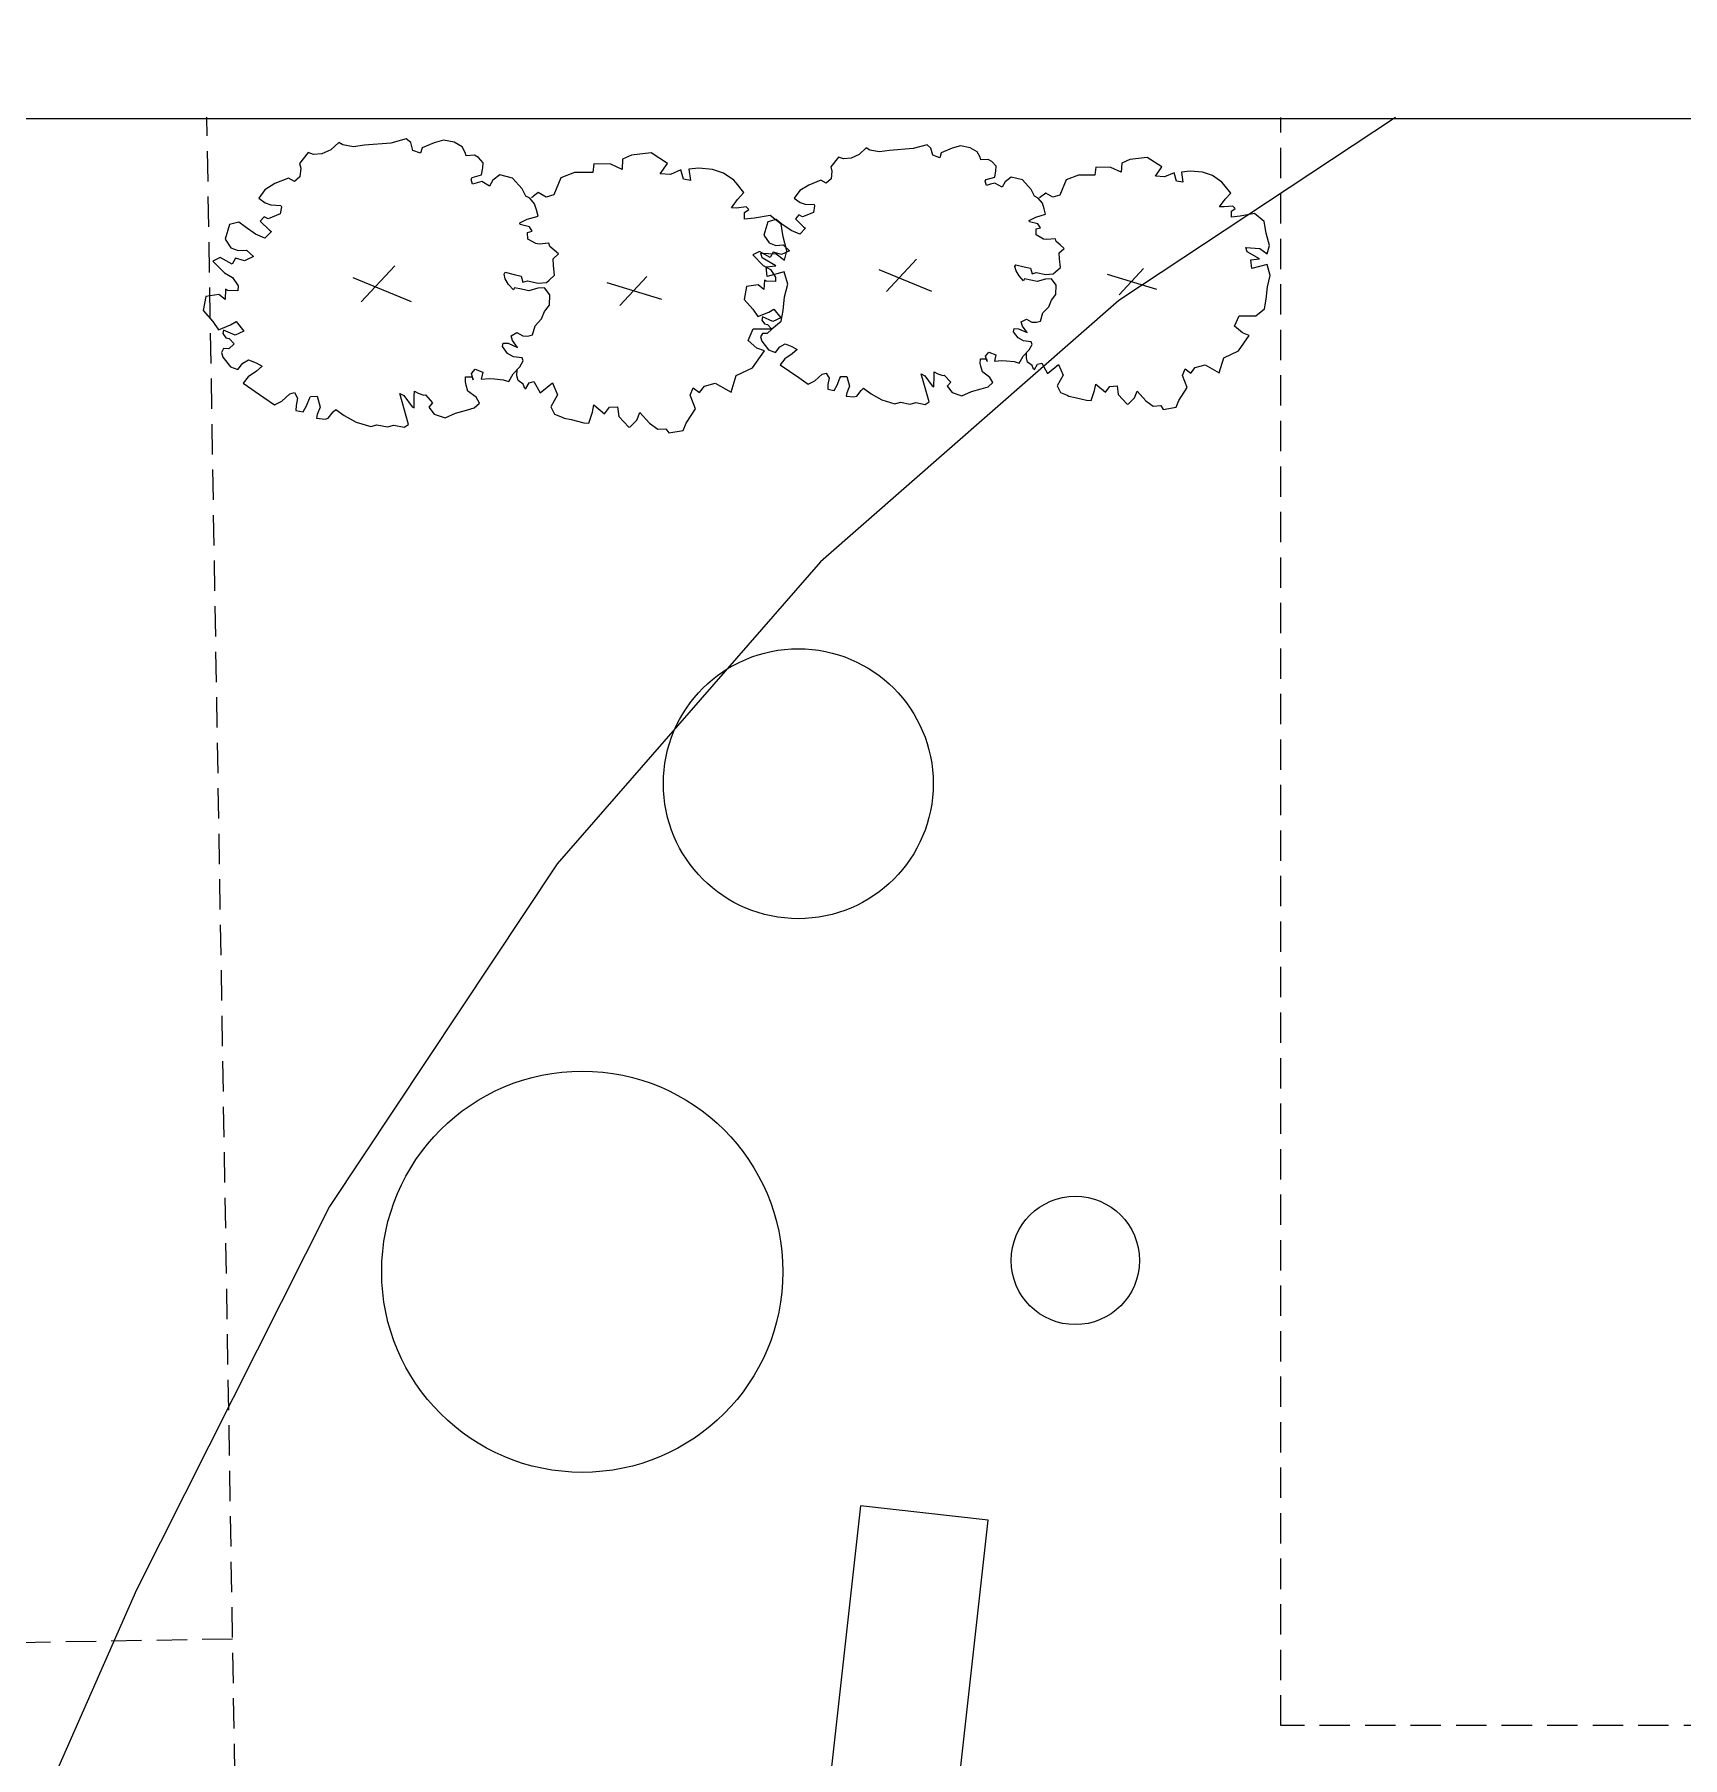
# Model space of a CAD drawing. Header units: inches. Extents: x 203 to 1065, y -1127 to 921.
# Drawn here: x 782.31 to 795.89, y 360.34 to 374.54 of the extents above; entities that cross this region are included whole.
import ezdxf

# ---------------------------------------------------------------- set-up
doc = ezdxf.new("R2010")
doc.units = ezdxf.units.IN
doc.header["$MEASUREMENT"] = 0
doc.linetypes.add('DASHED2', pattern=[0.375, 0.25, -0.125])
for name, color, linetype in [('calle', 3, 'Continuous'), ('CURVAS', 32, 'Continuous'), ('Vegetación', 102, 'Continuous')]:
    doc.layers.add(name, color=color, linetype=linetype)
doc.layers.add('Limite terrenos', color=2, linetype='DASHED2', transparency=0.4)

# ---------------------------------------------------------------- blocks, each defined once
blk = doc.blocks.new('2')
for points in [[(0.05193, 0.26095), (0.0539, 0.26213), (0.06435, 0.25167), (0.07481, 0.25167), (0.08178, 0.27958), (0.11314, 0.26562), (0.11663, 0.29354), (0.09572, 0.31447), (0.0992, 0.33192), (0.11314, 0.34239), (0.11663, 0.34587), (0.13057, 0.35285), (0.15496, 0.36681), (0.16542, 0.3703), (0.17936, 0.34936), (0.18633, 0.33541), (0.20376, 0.35983), (0.2177, 0.34936), (0.23512, 0.35285), (0.23164, 0.37379), (0.24636, 0.4021), (0.24984, 0.4021), (0.26727, 0.39164), (0.27773, 0.37768), (0.29167, 0.40559), (0.30561, 0.42304), (0.32303, 0.42653), (0.32652, 0.437), (0.35788, 0.44049), (0.36834, 0.42653), (0.39622, 0.4021), (0.39273, 0.3707), (0.40319, 0.35675), (0.41365, 0.3707), (0.42759, 0.36023), (0.45198, 0.36023), (0.47986, 0.38815), (0.49999, 0.35634), (0.53833, 0.34936), (0.57318, 0.32145), (0.55924, 0.31098), (0.5453, 0.29005), (0.56273, 0.26911), (0.60106, 0.27958), (0.62546, 0.26911), (0.63591, 0.24818), (0.64637, 0.22026), (0.66031, 0.19584), (0.66031, 0.16793), (0.62197, 0.16793), (0.62546, 0.14699), (0.64637, 0.15048), (0.62197, 0.12606), (0.62197, 0.11559), (0.65334, 0.12606), (0.66728, 0.1435), (0.67774, 0.12606), (0.67774, 0.09465), (0.68122, 0.06674), (0.6638, 0.04232), (0.62894, 0.03883), (0.60803, 0.03534), (0.61152, 0.02138), (0.62197, 0.01789), (0.61849, 0.01091), (0.59758, 0.00743), (0.58712, 0.00394), (0.60455, -0.01002), (0.62197, -0.02049), (0.61152, -0.04491), (0.60803, -0.05189), (0.59061, -0.07283), (0.5697, -0.08678), (0.54182, -0.09725), (0.52091, -0.10074), (0.51742, -0.07631), (0.50348, -0.08329), (0.50348, -0.10423), (0.47908, -0.10074), (0.45817, -0.10772), (0.47908, -0.12516), (0.4512, -0.15657), (0.40938, -0.16354), (0.38847, -0.16005), (0.3815, -0.13912), (0.36059, -0.15657), (0.32574, -0.16703), (0.31877, -0.14959), (0.28043, -0.16005), (0.24906, -0.15657), (0.22467, -0.12516), (0.20724, -0.12516), (0.1933, -0.13912), (0.17588, -0.13214)], [(0.05193, 0.26095), (0.05107, 0.25146), (0.04254, 0.24079), (0.04254, 0.23012), (0.0468, 0.21732)], [(0.28392, 0.08768), (0.38847, 0.15397)], [(0.29786, 0.1435), (0.37104, 0.09814)], [(-0.24234, -0.06934), (-0.1343, 0.0144)], [(-0.14824, -0.06934), (-0.23886, -0.01351)]]:
    blk.add_lwpolyline(points)
blk.add_lwpolyline([(-0.21098, 0.26911), (-0.21098, 0.19933), (-0.20401, 0.20631), (-0.19355, 0.23422), (-0.19006, 0.23771), (-0.18309, 0.21329), (-0.17961, 0.20282), (-0.17264, 0.2098), (-0.16218, 0.21678), (-0.1587, 0.21678), (-0.14824, 0.23771), (-0.1587, 0.24469), (-0.15173, 0.26213), (-0.13082, 0.27609), (-0.10642, 0.2726), (-0.08203, 0.2726), (-0.0646, 0.2726), (-0.05066, 0.26562), (-0.05414, 0.25167), (-0.06808, 0.23422), (-0.06808, 0.22026), (-0.06808, 0.21329), (-0.0646, 0.20282), (-0.05066, 0.20631), (-0.05066, 0.21329), (-0.05066, 0.19933), (-0.0402, 0.19235), (-0.02626, 0.20282), (-0.03323, 0.21678), (-0.01581, 0.22026), (-0.00535, 0.22375), (0.01207, 0.23073), (0.02253, 0.23771), (0.03647, 0.22375), (0.0539, 0.21329), (0.06435, 0.20282), (0.06435, 0.19584), (0.04693, 0.18886), (0.03647, 0.17839), (0.0295, 0.16095), (0.03298, 0.15397), (0.04344, 0.15746), (0.06087, 0.17142), (0.0539, 0.15397), (0.0539, 0.1435), (0.06784, 0.14001), (0.07829, 0.15048), (0.08875, 0.15397), (0.0992, 0.15397), (0.10966, 0.13652), (0.12708, 0.12606), (0.13754, 0.1121), (0.13754, 0.1121), (0.15148, 0.10163), (0.15845, 0.0807), (0.15148, 0.06325), (0.13754, 0.05976), (0.11663, 0.05976), (0.10269, 0.05278), (0.08875, 0.04581), (0.08526, 0.0493), (0.07829, 0.03534), (0.07481, 0.02138), (0.07481, 0.01091), (0.07829, 0.00743), (0.09572, 0.01789), (0.10966, 0.02487), (0.10966, 0.03883), (0.12011, 0.03883), (0.14102, 0.0493), (0.15845, 0.05278), (0.16542, 0.0493), (0.16542, 0.0493), (0.17936, 0.04232), (0.18285, 0.02138), (0.18633, 0.00743), (0.20027, 0.00045), (0.1933, -0.01002), (0.18633, -0.02049), (0.18633, -0.02747), (0.16542, -0.03096), (0.15845, -0.03444), (0.14451, -0.0484), (0.14799, -0.06236), (0.15845, -0.06236), (0.15496, -0.07283), (0.13754, -0.08329), (0.13754, -0.08678), (0.15496, -0.09027), (0.17936, -0.09027), (0.17936, -0.10423), (0.17936, -0.11818), (0.17239, -0.13214), (0.16542, -0.13912), (0.16194, -0.15657), (0.14799, -0.18448), (0.1236, -0.19844), (0.10617, -0.19146), (0.09572, -0.18099), (0.08178, -0.19495), (0.07132, -0.19495), (0.06087, -0.19495), (0.06087, -0.20541), (0.06435, -0.2089), (0.08526, -0.2089), (0.09223, -0.22286), (0.09572, -0.23333), (0.08875, -0.24728), (0.08178, -0.25426), (0.06435, -0.25775), (0.06435, -0.26473), (0.06087, -0.27869), (0.04693, -0.29264), (0.02601, -0.30311), (0.0051, -0.30311), (-0.02278, -0.29962), (-0.02975, -0.28915), (-0.04369, -0.29962), (-0.04369, -0.31707), (-0.05066, -0.32754), (-0.08551, -0.32754), (-0.14127, -0.338), (-0.16567, -0.34149), (-0.18658, -0.35196), (-0.19355, -0.35894), (-0.21446, -0.34847), (-0.23537, -0.34498), (-0.2528, -0.34847), (-0.26325, -0.35545), (-0.28765, -0.338), (-0.28765, -0.32754), (-0.29462, -0.31009), (-0.30856, -0.30311), (-0.31901, -0.31358), (-0.35038, -0.31009), (-0.37478, -0.30311), (-0.3922, -0.28915), (-0.38175, -0.2752), (-0.37129, -0.26822), (-0.35038, -0.26124), (-0.35038, -0.25775), (-0.35735, -0.2438), (-0.38523, -0.24031), (-0.3922, -0.24728), (-0.40266, -0.24031), (-0.38872, -0.21588), (-0.38523, -0.21239), (-0.40266, -0.20192), (-0.42008, -0.21588), (-0.43751, -0.23682), (-0.44797, -0.25077), (-0.46888, -0.25077), (-0.4863, -0.22286), (-0.47933, -0.20192), (-0.46539, -0.19146), (-0.44797, -0.18797), (-0.43751, -0.17052), (-0.45842, -0.16703), (-0.47585, -0.1775), (-0.4863, -0.16703), (-0.50721, -0.18797), (-0.52464, -0.18448), (-0.50721, -0.15308), (-0.49327, -0.13912), (-0.4863, -0.11818), (-0.48979, -0.10772), (-0.5107, -0.1147), (-0.51418, -0.11818), (-0.52115, -0.09725), (-0.53161, -0.11121), (-0.55949, -0.1147), (-0.57343, -0.08678), (-0.55949, -0.05887), (-0.55252, -0.03793), (-0.52464, -0.04142), (-0.5107, -0.04491), (-0.50024, -0.02049), (-0.52115, -0.017), (-0.54206, -0.03444), (-0.54555, -0.02747), (-0.54206, -0.017), (-0.53509, -0.01351), (-0.52812, 0.00045), (-0.54206, 0.00743), (-0.55252, 0.00394), (-0.55949, 0.01091), (-0.55949, 0.02138), (-0.54903, 0.04581), (-0.53509, 0.05627), (-0.52115, 0.04581), (-0.50721, 0.04232), (-0.49327, 0.05278), (-0.48282, 0.06325), (-0.49676, 0.07023), (-0.51767, 0.07721), (-0.53161, 0.08768), (-0.49676, 0.12955), (-0.47933, 0.15048), (-0.46191, 0.14699), (-0.441, 0.13652), (-0.43054, 0.13652), (-0.42705, 0.15048), (-0.43402, 0.16444), (-0.43751, 0.17491), (-0.42357, 0.18188), (-0.41311, 0.17142), (-0.40266, 0.15746), (-0.39917, 0.15397), (-0.38523, 0.15746), (-0.38523, 0.18188), (-0.39569, 0.19584), (-0.39917, 0.20282), (-0.38175, 0.2098), (-0.37478, 0.2098), (-0.36084, 0.19933), (-0.35387, 0.19584), (-0.33993, 0.21329), (-0.31901, 0.23422), (-0.29113, 0.25167), (-0.27719, 0.25167), (-0.25628, 0.26213), (-0.24234, 0.26213), (-0.22143, 0.2726)], close=True)
blk = doc.blocks.new('10100909')
at = {"xscale": 10, "zscale": 10}
blk.add_blockref('2', (-0.6642, -0.0271), dxfattribs=at)
blk = doc.blocks.new('PLANTA-H')
at = {"xscale": 0.15, "yscale": 1.5, "zscale": 0.15}
blk.add_blockref('10100909', (0, 0), dxfattribs=at)
blk = doc.blocks.new('planta-vista-superior-12-1213')
blk.add_blockref('PLANTA-H', (9.5568, 16.1736))

msp = doc.modelspace()

# ---------------------------------------------------------------- linework, layer by layer
at = {"layer": 'calle', "color": 1}
msp.add_line((828.87, 373.841), (762.8, 373.841), dxfattribs=at)
at = {"layer": 'calle'}
msp.add_lwpolyline([(789.739, 358.414), (790.172, 362.295), (789.12, 362.412), (788.687, 358.532)], close=True, dxfattribs=at)
for centre, radius in [((788.606, 368.362), 1.112), ((786.826, 364.341), 1.653), ((790.889, 364.434), 0.529)]:
    msp.add_circle(centre, radius, dxfattribs=at)
at = {"layer": 'CURVAS', "lineweight": 0}
msp.add_lwpolyline([(793.526, 373.851), (791.247, 372.343), (788.789, 370.19), (786.62, 367.702), (784.742, 364.879), (783.153, 361.721), (781.799, 358.651), (780.626, 356.092), (779.634, 354.044), (778.821, 352.507), (778.19, 351.481), (777.324, 350.464), (775.81, 348.953), (773.648, 346.948), (770.838, 344.45), (767.842, 341.857)], dxfattribs=at)
at = {"layer": 'Limite terrenos'}
for p, q in [((784.16, 348.578), (783.733, 373.854)), ((792.583, 360.602), (792.583, 373.851)), ((783.945, 361.314), (769.517, 361.07)), ((806.277, 360.602), (792.583, 360.602))]:
    msp.add_line(p, q, dxfattribs=at)

# ---------------------------------------------------------------- block references
at = {"layer": 'Vegetación', "rotation": 195.4894964452108}
for p, xscale, yscale, zscale in [((751.803, 405.599), -2.539999999999999, 2.54, 2.54), ((759.451, 402.358), -2.286000000000001, 2.286, 2.286)]:
    msp.add_blockref('planta-vista-superior-12-1213', p, dxfattribs=dict(at, xscale=xscale, yscale=yscale, zscale=zscale))

doc.saveas('drawing.dxf')
